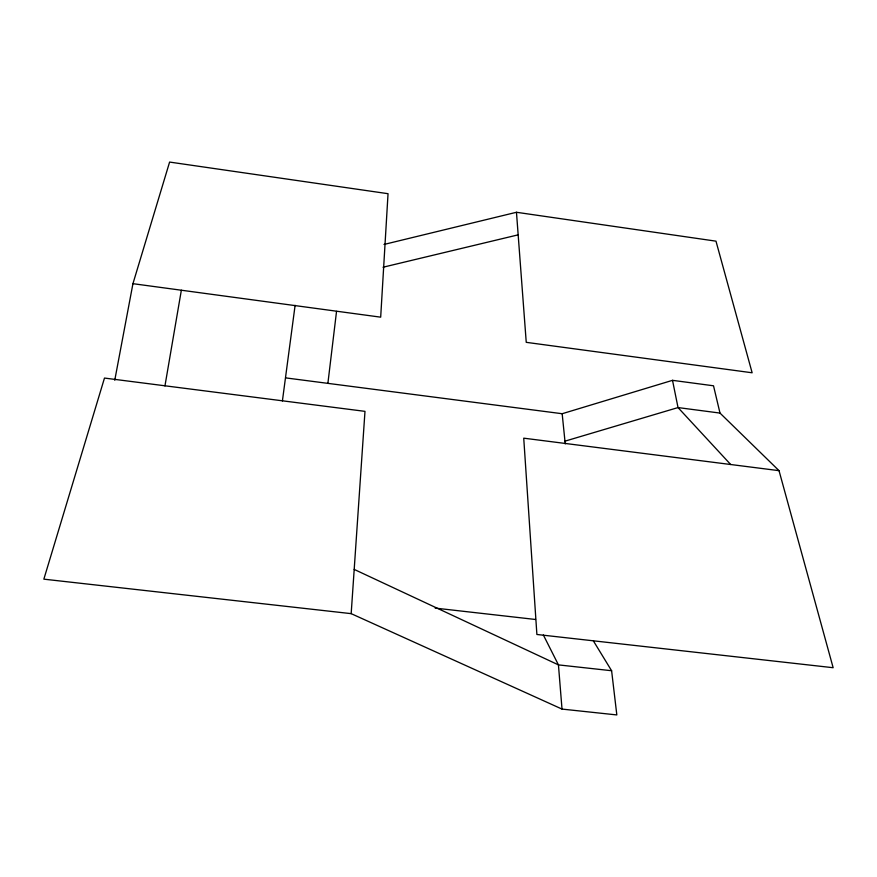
<?xml version="1.0" encoding="UTF-8"?>
<svg xmlns="http://www.w3.org/2000/svg" width="877" height="877" viewBox="0 0 877 877"><rect width="100%" height="100%" fill="white"/><g stroke="black" fill="none" stroke-linecap="round" stroke-linejoin="round"><path stroke-width="1.32" d="M351.173 613.648L364.985 411.357L104.484 378.064L43.85 579.16L351.173 613.648L562.014 709.087L616.827 714.93L611.609 670.73L593.422 640.955M327.888 383.359L336.538 311.357M282.405 400.942L295.11 305.317M164.942 385.957L181.353 290.221M114.755 380.256L132.942 283.677L169.601 162.07L388.04 193.696L380.684 317.167L132.942 283.677M285.65 377.888L562.168 413.725L672.516 380.333L713.516 385.792L719.995 413.078L779.028 470.664L833.15 667.715L536.888 634.477L523.733 438.171L779.028 470.664M564.952 441.164L678.031 407.575L719.995 413.078M384.005 244.453L516.465 212.278L715.983 241.164L752.137 372.78L526.244 342.337L516.465 212.278M383.019 267.233L518.154 234.85M611.609 670.73L558.441 664.887L354.198 569.414M435.156 608.101L535.54 619.48M730.684 464.514L678.031 407.575L672.516 380.333M543.367 635.014L558.441 664.887L562.014 709.087M562.168 413.725L565.237 443.894"/></g></svg>
